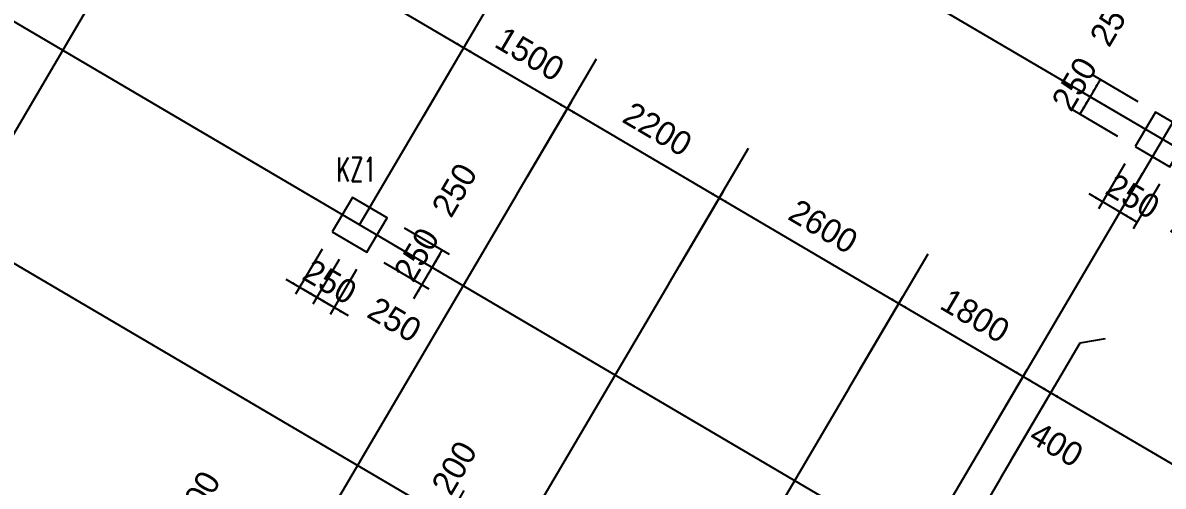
# Model space of a CAD drawing. Extents: x 387171 to 699106, y 11966 to 245688.
# Drawn here: x 617796 to 632032, y 122995 to 128783 of the extents above; entities that cross this region are included whole.
import ezdxf

# ---------------------------------------------------------------- set-up
doc = ezdxf.new("R2010")
doc.units = 0
doc.header["$LTSCALE"] = 100
doc.header["$MEASUREMENT"] = 0
for name, color, linetype in [('COLU', 7, 'Continuous'), ('DIM', 3, 'Continuous'), ('DOTE', 253, 'Continuous'), ('L-AXIS', 3, 'Continuous'), ('NUM', 7, 'Continuous'), ('小尺寸', 4, 'Continuous')]:
    doc.layers.add(name, color=color, linetype=linetype)
doc.styles.add('hztxt', font='hztxt')
doc.styles.get("Standard").update_dxf_attribs({"font": 'standard'})
doc.dimstyles.get("Standard").update_dxf_attribs({"dimtxt": 300, "dimasz": 100, "dimexe": 100, "dimexo": 250, "dimgap": 100, "dimtad": 0, "dimtoh": 1, "dimdec": 0, "dimdsep": 46, "dimcen": 0.09, "dimclrt": 7, "dimadec": 0, "dimazin": 0, "dimtfac": 1, "dimtdec": 4, "dimtofl": 0, "dimtmove": 0, "dimatfit": 3, "dimfxl": 1, "dimtolj": 1, "dimtzin": 0, "dimarcsym": 0})

# ---------------------------------------------------------------- blocks, each defined once
blk = doc.blocks.new('*D3167')
at = {"layer": 'L-AXIS', "color": 0, "linetype": 'ByBlock', "lineweight": -2}
for p, q in [((630130, 123315), (630679, 124249)), ((630629, 124163), (635628, 121223)), ((635130, 120375), (635679, 121309))]:
    blk.add_line(p, q, dxfattribs=at)
for points in [[(630629, 124163), (630723, 124127), (630706, 124098)], [(635628, 121223), (635534, 121260), (635551, 121288)]]:
    blk.add_solid(points, dxfattribs=at)
at = {"layer": 'L-AXIS', "color": 7, "linetype": 'Continuous', "lineweight": -2, "insert": (633306, 122995), "char_height": 300, "width": 780, "attachment_point": 5, "rotation": 329.5454, "style": 'hztxt'}
blk.add_mtext('5800', dxfattribs=at)
blk = doc.blocks.new('*D2556')
at = {"layer": 'L-AXIS', "color": 0, "linetype": 'ByBlock', "lineweight": -2}
for p, q in [((625992, 125748), (626542, 126682)), ((626491, 126596), (628732, 125278)), ((628234, 124430), (628783, 125364))]:
    blk.add_line(p, q, dxfattribs=at)
for points in [[(626491, 126596), (626586, 126560), (626569, 126531)], [(628732, 125278), (628638, 125314), (628654, 125343)]]:
    blk.add_solid(points, dxfattribs=at)
at = {"layer": 'L-AXIS', "color": 7, "linetype": 'Continuous', "lineweight": -2, "insert": (627789, 126239), "char_height": 300, "width": 775, "attachment_point": 5, "rotation": 329.5454, "style": 'hztxt'}
blk.add_mtext('2600', dxfattribs=at)
blk = doc.blocks.new('*D2804')
at = {"layer": 'L-AXIS', "color": 0, "linetype": 'ByBlock', "lineweight": -2}
for p, q in [((624096, 126863), (624645, 127797)), ((624594, 127711), (626491, 126596)), ((625992, 125748), (626542, 126682))]:
    blk.add_line(p, q, dxfattribs=at)
for points in [[(624594, 127711), (624689, 127675), (624672, 127646)], [(626491, 126596), (626396, 126632), (626413, 126661)]]:
    blk.add_solid(points, dxfattribs=at)
at = {"layer": 'L-AXIS', "color": 7, "linetype": 'Continuous', "lineweight": -2, "insert": (625720, 127455), "char_height": 300, "width": 780, "attachment_point": 5, "rotation": 329.5454, "style": 'hztxt'}
blk.add_mtext('2200', dxfattribs=at)
blk = doc.blocks.new('*D2778')
at = {"layer": 'L-AXIS', "color": 0, "linetype": 'ByBlock', "lineweight": -2}
for p, q in [((619096, 129803), (619645, 130737)), ((619595, 130651), (623301, 128471)), ((622803, 127623), (623352, 128557))]:
    blk.add_line(p, q, dxfattribs=at)
for points in [[(619595, 130651), (619689, 130614), (619672, 130586)], [(623301, 128471), (623207, 128508), (623224, 128536)]]:
    blk.add_solid(points, dxfattribs=at)
at = {"layer": 'L-AXIS', "color": 7, "linetype": 'Continuous', "lineweight": -2, "insert": (621625, 129863), "char_height": 300, "width": 790, "attachment_point": 5, "rotation": 329.5454, "style": 'hztxt'}
blk.add_mtext('4300', dxfattribs=at)
blk = doc.blocks.new('*D3006')
at = {"layer": 'L-AXIS', "color": 0, "linetype": 'ByBlock', "lineweight": -2}
for p, q in [((622803, 127623), (623352, 128557)), ((623301, 128471), (624594, 127711)), ((624096, 126863), (624645, 127797))]:
    blk.add_line(p, q, dxfattribs=at)
for points in [[(623301, 128471), (623396, 128435), (623379, 128406)], [(624594, 127711), (624500, 127747), (624517, 127776)]]:
    blk.add_solid(points, dxfattribs=at)
at = {"layer": 'L-AXIS', "color": 7, "linetype": 'Continuous', "lineweight": -2, "insert": (624125, 128393), "char_height": 300, "width": 690, "attachment_point": 5, "rotation": 329.5454, "style": 'hztxt'}
blk.add_mtext('1500', dxfattribs=at)
blk = doc.blocks.new('*D3224')
at = {"layer": 'L-AXIS', "color": 0, "linetype": 'ByBlock', "lineweight": -2}
for p, q in [((629785, 123518), (630335, 124452)), ((630284, 124366), (630629, 124163)), ((630130, 123315), (630679, 124249))]:
    blk.add_line(p, q, dxfattribs=at)
for points in [[(630284, 124366), (630378, 124329), (630362, 124301)], [(630629, 124163), (630534, 124199), (630551, 124228)]]:
    blk.add_solid(points, dxfattribs=at)
at = {"layer": 'L-AXIS', "color": 7, "linetype": 'Continuous', "lineweight": -2, "insert": (630699, 123517), "char_height": 300, "width": 576.67, "attachment_point": 5, "rotation": 329.5454, "style": 'hztxt'}
blk.add_mtext('400', dxfattribs=at)
blk = doc.blocks.new('*D1287')
at = {"layer": 'L-AXIS', "color": 0, "linetype": 'ByBlock', "lineweight": -2}
for p, q in [((628234, 124430), (628783, 125364)), ((628732, 125278), (630284, 124366)), ((629785, 123518), (630335, 124452))]:
    blk.add_line(p, q, dxfattribs=at)
for points in [[(628732, 125278), (628827, 125242), (628810, 125213)], [(630284, 124366), (630189, 124402), (630206, 124431)]]:
    blk.add_solid(points, dxfattribs=at)
at = {"layer": 'L-AXIS', "color": 7, "linetype": 'Continuous', "lineweight": -2, "insert": (629685, 125124), "char_height": 300, "width": 690, "attachment_point": 5, "rotation": 329.5454, "style": 'hztxt'}
blk.add_mtext('1800', dxfattribs=at)
blk = doc.blocks.new('*D1346')
at = {"layer": '小尺寸', "color": 0, "linetype": 'ByBlock', "lineweight": -2}
for p, q in [((623002, 122423), (623306, 122940)), ((623586, 122543), (623118, 122818)), ((623657, 122269), (623017, 122646))]:
    blk.add_line(p, q, dxfattribs=at)
for points in [[(623204, 122767), (623241, 122862), (623269, 122845)], [(623103, 122595), (623067, 122500), (623038, 122517)]]:
    blk.add_solid(points, dxfattribs=at)
at = {"layer": '小尺寸', "color": 7, "linetype": 'Continuous', "lineweight": -2, "insert": (623183, 123225), "char_height": 300, "width": 566.67, "attachment_point": 5, "rotation": 59.5454, "style": 'hztxt'}
blk.add_mtext('200', dxfattribs=at)
blk = doc.blocks.new('*D33')
at = {"layer": '小尺寸', "color": 0, "linetype": 'ByBlock', "lineweight": -2}
for p, q in [((619873, 122174), (620127, 122605)), ((620187, 122337), (619939, 122483)), ((620136, 122251), (619888, 122397))]:
    blk.add_line(p, q, dxfattribs=at)
for points in [[(620025, 122433), (620061, 122527), (620090, 122510)], [(619974, 122346), (619938, 122252), (619909, 122269)]]:
    blk.add_solid(points, dxfattribs=at)
at = {"layer": '小尺寸', "color": 7, "linetype": 'Continuous', "lineweight": -2, "insert": (619981, 122851), "char_height": 300, "width": 476.67, "attachment_point": 5, "rotation": 59.5454, "style": 'hztxt'}
blk.add_mtext('100', dxfattribs=at)
blk = doc.blocks.new('*D4284')
at = {"layer": 'DIM', "color": 0, "linetype": 'ByBlock', "lineweight": -2}
for p, q in [((631720, 127795), (631160, 128124)), ((631246, 128074), (631119, 127858)), ((631593, 127579), (631033, 127909))]:
    blk.add_line(p, q, dxfattribs=at)
for points in [[(631246, 128074), (631210, 127979), (631181, 127996)], [(631119, 127858), (631156, 127953), (631184, 127936)]]:
    blk.add_solid(points, dxfattribs=at)
at = {"layer": 'DIM', "color": 7, "linetype": 'Continuous', "lineweight": -2, "insert": (631399, 128826), "char_height": 300, "width": 566.67, "attachment_point": 5, "rotation": 59.5454, "style": 'hztxt'}
blk.add_mtext('250', dxfattribs=at)
blk = doc.blocks.new('*D2204')
at = {"layer": 'DIM', "color": 0, "linetype": 'ByBlock', "lineweight": -2}
for p, q in [((631119, 127858), (630993, 127643)), ((631593, 127579), (631033, 127909)), ((631467, 127364), (630906, 127693))]:
    blk.add_line(p, q, dxfattribs=at)
for points in [[(631119, 127858), (631083, 127763), (631054, 127780)], [(630993, 127643), (631029, 127737), (631058, 127720)]]:
    blk.add_solid(points, dxfattribs=at)
at = {"layer": 'DIM', "color": 7, "linetype": 'Continuous', "lineweight": -2, "insert": (630924, 128019), "char_height": 300, "width": 566.67, "attachment_point": 5, "rotation": 59.5454, "style": 'hztxt'}
blk.add_mtext('250', dxfattribs=at)
blk = doc.blocks.new('*D2135')
at = {"layer": 'DIM', "color": 0, "linetype": 'ByBlock', "lineweight": -2}
for p, q in [((631555, 127022), (631226, 126461)), ((631771, 126895), (631441, 126335)), ((631104, 126649), (631665, 126319))]:
    blk.add_line(p, q, dxfattribs=at)
for points in [[(631277, 126547), (631182, 126584), (631199, 126612)], [(631492, 126421), (631587, 126384), (631570, 126356)]]:
    blk.add_solid(points, dxfattribs=at)
at = {"layer": 'DIM', "color": 7, "linetype": 'Continuous', "lineweight": -2, "insert": (631654, 126616), "char_height": 300, "width": 566.67, "attachment_point": 5, "rotation": 329.5454, "style": 'hztxt'}
blk.add_mtext('250', dxfattribs=at)
blk = doc.blocks.new('*D4288')
at = {"layer": 'DIM', "color": 0, "linetype": 'ByBlock', "lineweight": -2}
for p, q in [((631771, 126895), (631441, 126335)), ((631986, 126768), (631657, 126208)), ((631492, 126421), (631708, 126294))]:
    blk.add_line(p, q, dxfattribs=at)
for points in [[(631492, 126421), (631587, 126384), (631570, 126356)], [(631708, 126294), (631613, 126330), (631630, 126359)]]:
    blk.add_solid(points, dxfattribs=at)
at = {"layer": 'DIM', "color": 7, "linetype": 'Continuous', "lineweight": -2, "insert": (632461, 126141), "char_height": 300, "width": 566.67, "attachment_point": 5, "rotation": 329.5454, "style": 'hztxt'}
blk.add_mtext('250', dxfattribs=at)
blk = doc.blocks.new('*D396')
at = {"layer": 'DIM', "color": 0, "linetype": 'ByBlock', "lineweight": -2}
for p, q in [((621532, 125955), (621202, 125395)), ((621747, 125828), (621418, 125268)), ((621081, 125582), (621641, 125253))]:
    blk.add_line(p, q, dxfattribs=at)
for points in [[(621253, 125481), (621158, 125517), (621175, 125546)], [(621469, 125354), (621563, 125318), (621546, 125289)]]:
    blk.add_solid(points, dxfattribs=at)
at = {"layer": 'DIM', "color": 7, "linetype": 'Continuous', "lineweight": -2, "insert": (621630, 125549), "char_height": 300, "width": 566.67, "attachment_point": 5, "rotation": 329.5454, "style": 'hztxt'}
blk.add_mtext('250', dxfattribs=at)
blk = doc.blocks.new('*D333')
at = {"layer": 'DIM', "color": 0, "linetype": 'ByBlock', "lineweight": -2}
for p, q in [((621747, 125828), (621418, 125268)), ((621963, 125701), (621633, 125141)), ((621296, 125455), (621857, 125126))]:
    blk.add_line(p, q, dxfattribs=at)
for points in [[(621469, 125354), (621374, 125390), (621391, 125419)], [(621684, 125227), (621779, 125191), (621762, 125162)]]:
    blk.add_solid(points, dxfattribs=at)
at = {"layer": 'DIM', "color": 7, "linetype": 'Continuous', "lineweight": -2, "insert": (622437, 125075), "char_height": 300, "width": 566.67, "attachment_point": 5, "rotation": 329.5454, "style": 'hztxt'}
blk.add_mtext('250', dxfattribs=at)
blk = doc.blocks.new('*D572')
at = {"layer": 'DIM', "color": 0, "linetype": 'ByBlock', "lineweight": -2}
for p, q in [((622432, 126006), (622992, 125676)), ((622678, 125339), (623007, 125899)), ((622305, 125790), (622865, 125461))]:
    blk.add_line(p, q, dxfattribs=at)
for points in [[(622906, 125727), (622942, 125822), (622971, 125805)], [(622779, 125512), (622743, 125417), (622714, 125434)]]:
    blk.add_solid(points, dxfattribs=at)
at = {"layer": 'DIM', "color": 7, "linetype": 'Continuous', "lineweight": -2, "insert": (622711, 125888), "char_height": 300, "width": 566.67, "attachment_point": 5, "rotation": 59.5454, "style": 'hztxt'}
blk.add_mtext('250', dxfattribs=at)
blk = doc.blocks.new('*D3038')
at = {"layer": 'DIM', "color": 0, "linetype": 'ByBlock', "lineweight": -2}
for p, q in [((622559, 126221), (623119, 125892)), ((622432, 126006), (622992, 125676)), ((622906, 125727), (623033, 125943))]:
    blk.add_line(p, q, dxfattribs=at)
for points in [[(623033, 125943), (622996, 125848), (622968, 125865)], [(622906, 125727), (622942, 125822), (622971, 125805)]]:
    blk.add_solid(points, dxfattribs=at)
at = {"layer": 'DIM', "color": 7, "linetype": 'Continuous', "lineweight": -2, "insert": (623185, 126695), "char_height": 300, "width": 566.67, "attachment_point": 5, "rotation": 59.5454, "style": 'hztxt'}
blk.add_mtext('250', dxfattribs=at)

msp = doc.modelspace()

# ---------------------------------------------------------------- linework, layer by layer
at = {"layer": 'COLU'}
for points in [[(631682.1, 127237.1), (632113.2, 126983.7), (632366.6, 127414.7), (631935.6, 127668.1)], [(621658.6, 126170.4), (622089.6, 125917), (622343, 126348), (621912, 126601.4)]]:
    msp.add_lwpolyline(points, close=True, dxfattribs=at)
at = {"layer": 'DOTE'}
for p, q in [((622000.8, 126259.2), (642528.4, 161171.5)), ((628983.2, 122153.7), (646343.1, 151678.2)), ((587628.3, 143453.4), (636841.8, 114516.9)), ((645989.3, 119114.8), (611077, 139642.5)), ((647775.5, 111104.2), (601053.4, 138575.8)), ((618969.3, 129587.1), (612566.6, 118697.8)), ((623969.1, 126647.4), (618326.6, 117051)), ((625865.6, 125532.3), (621439.6, 118004.8)), ((628106.8, 124214.5), (623680.8, 116687)), ((630003.3, 123099.4), (624360.9, 113503))]:
    msp.add_line(p, q, dxfattribs=at)
at = {"layer": 'L-AXIS'}
for p, q in [((623969.1, 126647.4), (624959.7, 128332.2)), ((625865.6, 125532.3), (626856.2, 127217.1)), ((628106.8, 124214.5), (629097.5, 125899.3)), ((630003.3, 123099.4), (630993.9, 124784.2)), ((630993.9, 124784.2), (631310.9, 124840.9))]:
    msp.add_line(p, q, dxfattribs=at)

# ---------------------------------------------------------------- texts
at = {"layer": 'NUM', "color": 200, "width": 0.7}
msp.add_text('KZ1', height=300, dxfattribs=at).set_placement((621711.4, 126802.7))

# ---------------------------------------------------------------- dimensions: what is measured, and where the dimension line sits
at = {"layer": 'DIM', "color": 200}
for p1, p2, picture, middle in [((631935.6, 127668.1), (631808.9, 127452.6), '*D4284', (631141, 128388.3)), ((631808.9, 127452.6), (631682.1, 127237.1), '*D2204', (630666.5, 127581.3)), ((631682.1, 127237.1), (631897.7, 127110.4), '*D2135', (631215.4, 126873.5)), ((622216.3, 126132.5), (622343, 126348), '*D3038', (622927.7, 126257.2)), ((631897.7, 127110.4), (632113.2, 126983.7), '*D4288', (632022.4, 126399)), ((621658.6, 126170.4), (621874.1, 126043.7), '*D396', (621191.8, 125806.8)), ((622089.6, 125917), (622216.3, 126132.5), '*D572', (622453.2, 125450.2)), ((621874.1, 126043.7), (622089.6, 125917), '*D333', (621998.8, 125332.4))]:
    dim = msp.add_aligned_dim(p1=p1, p2=p2, distance=-800, dimstyle='Standard', dxfattribs=at)
    dim.commit()
    dim.dimension.update_dxf_attribs({"geometry": picture, "text_midpoint": middle})
at = {"layer": 'L-AXIS'}
for base, p1, p2, picture, middle in [((623301.4, 128471.2), (618969.3, 129587.1), (622676, 127407.7), '*D2778', (621625.4, 129862.7)), ((624594.4, 127710.9), (622676, 127407.7), (623969.1, 126647.4), '*D3006', (624125.3, 128392.8)), ((626490.9, 126595.9), (623969.1, 126647.4), (625865.6, 125532.3), '*D2804', (625720.1, 127455.1)), ((628732.2, 125278), (625865.6, 125532.3), (628106.8, 124214.5), '*D2556', (627788.9, 126238.7)), ((630283.8, 124365.7), (628106.8, 124214.5), (629658.5, 123302.1), '*D1287', (629685.4, 125123.6)), ((630628.7, 124162.9), (629658.5, 123302.1), (630003.3, 123099.4), '*D3224', (630192.3, 123815.4)), ((635628.4, 121223.2), (630003.3, 123099.4), (635003.1, 120159.6), '*D3167', (633305.9, 122994.8))]:
    dim = msp.add_linear_dim(base=base, p1=p1, p2=p2, angle=329.54537, dimstyle='Standard', dxfattribs=at)
    dim.commit()
    dim.dimension.update_dxf_attribs({"geometry": picture, "text_midpoint": middle})
at = {"layer": '小尺寸'}
for base, p1, p2, picture, middle in [((623204.3, 122767.4), (623872.5, 122142.6), (623801.4, 122416.4), '*D1346', (622938.1, 122808)), ((620025.2, 122432.6), (620351.9, 122124.5), (620402.6, 122210.7), '*D33', (619784.3, 122516.2))]:
    dim = msp.add_linear_dim(base=base, p1=p1, p2=p2, angle=59.54537, dimstyle='Standard', dxfattribs=at)
    dim.commit()
    dim.dimension.update_dxf_attribs({"geometry": picture, "text_midpoint": middle})

doc.saveas('drawing.dxf')
